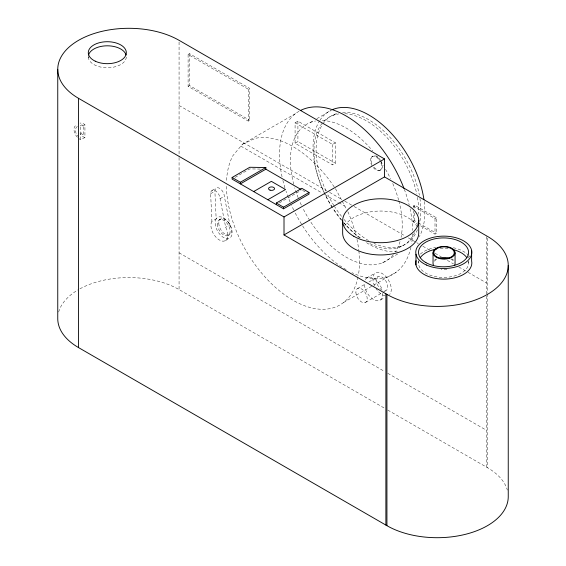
<?xml version="1.0" encoding="UTF-8"?>
<svg xmlns="http://www.w3.org/2000/svg" width="566" height="566" viewBox="0 0 566 566"><rect width="100%" height="100%" fill="white"/><g stroke="black" fill="none" stroke-linecap="round" stroke-linejoin="round"><path stroke-width="0.42" stroke-dasharray="2.83 2.12" d="M211.917 221.363L211.196 222.94A12.013 6.934 60 0 0 220.514 240.578A12.013 6.934 60 0 0 226.761 229.563L225.671 227.299L220.068 198.723A6.672 3.856 60 0 0 215.172 190.664A6.672 3.856 60 0 0 210.637 193.692L211.917 221.363L216.162 218.908L214.889 191.244A6.672 3.856 60 0 1 219.424 188.209A6.672 3.856 60 0 1 224.32 196.275L229.916 224.851L225.671 227.299M295.53 113.61L242.446 144.259L232.966 155.586A94.09 54.322 60 0 0 226.485 182.202M80.223 125.808L81.773 124.881L83.782 125.702L83.782 135.43L81.773 133.93L80.223 131.213M188.103 54.485L189.518 53.664L249.677 88.395L249.677 120.268L248.262 121.089L188.103 86.357L188.103 54.485L248.262 89.216L249.677 88.395M188.103 86.357L189.518 85.537L249.677 120.268M295.084 122.808L297.914 121.174L335.426 142.83L335.426 163.256L332.596 164.89L295.084 143.233L295.084 122.808L332.596 144.464L335.426 142.83M310.09 122.581L313.861 120.402M316.882 118.662L331.23 110.377M333.183 115.301L335.305 114.07M211.896 190.509L216.141 188.054M235.067 177.42L249.811 168.901L260.785 169.085M295.084 143.233L297.914 141.599L335.426 163.256M210.637 193.692L214.889 191.244M220.068 198.723L224.32 196.275M219.24 219.87L220.655 219.056M279.349 202.925L301.084 190.381M228.247 235.477L229.662 234.657M225.41 240.621L229.655 238.166M372.053 156.506L372.761 156.096M373.227 167.472A8.009 4.62 60 0 0 380.062 170.38L380.769 169.97M413.244 207.75L413.244 206.024L414.666 205.21L436.421 217.769L436.421 233.298L435.006 234.119L413.244 221.554L413.244 211.203M413.244 221.554L414.666 220.733L417.666 222.466M413.244 206.024L435.006 218.589L436.421 217.769M399.497 247.215L401.627 245.991M382.531 262.78L397.629 254.063M366.556 278.062L375.046 273.159M357.542 288.533L365.905 283.707M368.94 281.953L378.067 276.682M343.491 302.555L373.065 285.483M373.829 285.045L396.575 271.913M365.544 302.407L382.269 292.749M383.033 292.311L386.076 290.556M380.628 299.881L384.873 297.426M242.446 144.259L255.372 138.323A94.09 54.322 60 0 1 336.254 190.056L341.822 200.435M84.935 124.789L80.535 126.742L80.535 139.54L84.935 137.588L84.935 124.789A8.073 4.662 60 0 0 80.047 123.176M77.521 126.706L76.658 126.961C74.004 129.727 75.964 134.489 78.511 136.696M418.416 222.905L436.421 233.298M179.068 105.474L326.497 190.593M329.561 192.355L341.05 198.991M344.871 201.199L353.283 206.059M354.054 206.498L405.298 236.086M408.362 237.854L416.01 242.269M416.774 242.708L418.302 243.592M422.894 246.245L430.542 250.66M435.134 253.306L441.254 256.844M447.373 260.374L453.493 263.912M458.842 266.996L467.261 271.857M468.025 272.296L486.378 282.901M240.875 146.134L321.969 192.949M325.025 194.718L338.029 202.225M338.801 202.67L344.92 206.201M302.548 190.36L306.149 192.44M179.068 252.811L384.71 371.537M387.767 373.305L486.378 430.238M79.962 288.801A71.068 41.028 0 0 1 179.068 289.58L384.71 408.305M387.767 410.074L487.432 467.658A71.068 41.028 0 0 1 507.327 490.085M342.211 201.156L346.753 209.625M487.432 238.137L487.432 292.87M487.432 293.754L487.432 467.658M486.378 236.595L486.378 295.247M486.378 296.131L486.378 467.007M468.57 256.448L468.57 258.082M468.57 261.351L468.57 262.985M435.006 218.589L435.006 234.119M418.522 261.351L418.522 262.985M414.666 205.21L414.666 208.656M414.666 212.972L414.666 220.733M332.596 144.464L332.596 164.89M297.914 121.174L297.914 141.599M248.262 89.216L248.262 121.089M189.518 53.664L189.518 85.537M179.068 42.075L179.068 156.648M179.068 157.525L179.068 289.58M88.381 56.239L88.381 57.873M58.673 312.007A71.068 41.028 0 0 1 78.568 289.58M344.673 225.947A38.035 21.961 0 0 1 381.93 211.054A38.035 21.961 0 0 1 417.432 227.32M420.34 254.084A28.024 16.181 0 0 1 435.671 247.448M453.309 247.717A28.024 16.181 0 0 1 468.231 255.011M468.811 255.634A28.024 16.181 0 0 1 469.815 256.914M358.03 277.036A94.09 54.322 60 0 1 286.269 295.968A94.09 54.322 60 0 1 226.442 185.69M347.857 211.677A94.09 54.322 60 0 1 356.163 235.866M356.976 239.404A94.09 54.322 60 0 1 358.752 249.903M358.851 250.759A94.09 54.322 60 0 1 358.37 275.281M410.923 247.264A94.09 54.322 60 0 1 351.988 272.706M346.116 269.621A94.09 54.322 60 0 1 294.115 210.793M293.733 210.007A94.09 54.322 60 0 1 291.518 205.274M290.103 202.027A94.09 54.322 60 0 1 286.014 191.188M284.939 187.848A94.09 54.322 60 0 1 282.858 180.299M282.045 176.762A94.09 54.322 60 0 1 299.725 110.872M404.315 189.306A94.09 54.322 60 0 1 409.246 205.217M410.06 208.762A94.09 54.322 60 0 1 412.579 230.475M412.536 233.963A94.09 54.322 60 0 1 411.581 243.854M393.398 254.686A79.077 45.655 60 0 1 302.909 208.33M301.353 205.111A79.077 45.655 60 0 1 299.527 201.029M298.176 197.739A79.077 45.655 60 0 1 294.716 187.77M293.747 184.346A79.077 45.655 60 0 1 315.545 121.004M322.344 120.508A79.077 45.655 60 0 1 372.654 150.938M376.503 155.77A79.077 45.655 60 0 1 380.041 160.666M380.529 161.374A79.077 45.655 60 0 1 383.359 165.711M385.595 169.418A79.077 45.655 60 0 1 390.498 178.637M392.74 183.511A79.077 45.655 60 0 1 398.641 200.159M398.874 201.015A79.077 45.655 60 0 1 401.068 237.366M400.028 241.611A79.077 45.655 60 0 1 395.386 251.955M397.226 251.629A79.077 45.655 60 0 1 365.212 241.859M359.622 237.876A79.077 45.655 60 0 1 343.753 222.686M341.496 219.99A79.077 45.655 60 0 1 332.843 208.04M332.376 207.312A79.077 45.655 60 0 1 319.422 121.067M319.882 120.332A79.077 45.655 60 0 1 331.181 110.193M424.203 201.524A79.077 45.655 60 0 1 419.378 236.623M126.317 57.124A19.018 10.98 0 0 1 106.712 67.757A19.018 10.98 0 0 1 88.296 56.437M468.429 261.478A25.024 14.447 0 0 1 442.888 277.425A25.024 14.447 0 0 1 418.833 260.721M440.277 248.658A25.024 14.447 0 0 1 448.435 248.814M446.899 269.522A11.009 6.353 0 0 1 441.204 269.522M434.518 260.204A11.009 6.353 0 0 1 436.266 258.888M451.838 258.888A11.009 6.353 0 0 1 453.585 260.204M434.518 261.251A10.223 5.901 0 0 1 437.638 258.782M450.777 258.938A10.223 5.901 0 0 1 454.151 262.475M380.769 160.723A8.009 4.62 60 0 1 381.258 169.609A8.009 4.62 60 0 1 373.935 167.062M371.862 163.475A8.009 4.62 60 0 1 373.128 155.926A8.009 4.62 60 0 1 380.409 160.128M380.96 163.001A8.009 4.62 60 0 1 380.062 170.38M372.053 165.753A8.009 4.62 60 0 1 371.883 156.612A8.009 4.62 60 0 1 379.701 160.539M385.213 295.862A13.011 7.514 60 0 1 376.157 288.773M374.536 285.788A13.011 7.514 60 0 1 375.98 272.593A13.011 7.514 60 0 1 388.212 279.689A13.011 7.514 60 0 1 389.606 294.525M382.071 290.16A8.009 4.62 60 0 1 376.935 277.892A8.009 4.62 60 0 1 386.408 281.918A8.009 4.62 60 0 1 383.536 290.783M382.757 293.358A13.011 7.514 60 0 1 373.772 299.697A13.011 7.514 60 0 1 364.398 283.177M365.261 279.654A13.011 7.514 60 0 1 374.006 278.599A13.011 7.514 60 0 1 382.241 290.351M417.453 229.711A74.068 42.761 60 0 1 373.907 243.323M368.558 240.564A74.068 42.761 60 0 1 343.696 219.021M341.517 216.332A74.068 42.761 60 0 1 334.464 206.399M333.99 205.656A74.068 42.761 60 0 1 327.926 194.909M326.03 190.983A74.068 42.761 60 0 1 322.316 124.789M322.79 124.06A74.068 42.761 60 0 1 338.418 113.15M342.579 112.514A74.068 42.761 60 0 1 419.385 195.263M419.93 198.517A74.068 42.761 60 0 1 419.456 223.301M414.609 232.605A74.068 42.761 60 0 1 367.964 242.644M360.443 237.946A74.068 42.761 60 0 1 343.81 222.841M341.574 220.245A74.068 42.761 60 0 1 332.815 208.366M332.341 207.623A74.068 42.761 60 0 1 324.276 192.999M323.908 192.207A74.068 42.761 60 0 1 322.719 122.603M323.823 121.4A74.068 42.761 60 0 1 338.758 113.922M344.807 113.695A74.068 42.761 60 0 1 416.76 194.004M417.411 197.308A74.068 42.761 60 0 1 418.663 214.189M84.935 137.588A8.073 4.662 60 0 1 80.047 133.555M80.535 139.54A7.952 4.592 60 0 1 78.915 138.642M77.344 137.248A7.952 4.592 60 0 1 73.969 129.345A7.952 4.592 60 0 1 77.344 125.348M216.297 218.618L215.448 220.492A12.013 6.934 60 0 0 224.759 238.13A12.013 6.934 60 0 0 231.006 227.108L229.655 224.299A12.013 6.934 60 0 0 216.297 218.618M217.372 223.995A9.006 5.2 60 0 0 226.931 235.88A9.006 5.2 60 0 0 226.931 223.138A9.006 5.2 60 0 0 217.372 223.995M218.787 223.181A9.006 5.2 60 0 0 228.346 235.067A9.006 5.2 60 0 0 228.346 222.325A9.006 5.2 60 0 0 218.787 223.181M355.88 292.197A8.009 4.62 60 0 0 364.377 302.768A8.009 4.62 60 0 0 364.377 291.44A8.009 4.62 60 0 0 355.88 292.197"/><path stroke-width="0.85" d="M276.35 204.659L276.35 203.024L301.834 188.315L309.022 192.468L309.022 194.103L283.545 208.812L232.117 179.118L232.117 177.483L249.811 167.267L265.85 167.536L265.85 169.177L301.062 189.504M232.117 177.483L240.373 182.252L265.85 167.536M265.85 169.177L240.373 183.886L240.373 182.252M253.667 191.563L271.362 181.346L285.512 189.518L267.817 199.734M276.35 203.024L283.545 207.177L309.022 192.468M284.012 216.955L384.512 158.933L384.512 176.91L487.432 236.376A71.068 41.028 0 0 1 487.432 294.398A71.068 41.028 0 0 1 386.932 294.398L284.012 234.932L284.012 216.955L78.568 98.343A71.068 41.028 0 0 1 78.568 40.32A71.068 41.028 0 0 1 179.068 40.32L384.512 158.933M284.012 234.932L384.512 176.91M57.753 69.328L57.753 318.594A71.068 41.028 0 0 0 78.568 347.609L386.932 525.68A71.068 41.028 0 0 0 464.375 534.58A71.068 41.028 0 0 0 508.247 496.672L508.247 265.383M471.627 250.384L471.627 261.011A28.024 16.181 0 0 1 443.475 279.116A28.024 16.181 0 0 1 416.052 260.643M455.064 252.761L455.064 263.381A11.009 6.353 0 0 1 454.689 265.03M433.04 252.761L433.04 263.381A11.009 6.353 0 0 0 433.415 265.03M418.727 220.74L418.727 233.001A38.035 21.961 0 0 1 380.692 254.962A38.035 21.961 0 0 1 342.656 233.001L342.656 220.74M415.968 254.24L415.968 264.867M386.932 294.398L386.932 525.68M385.878 293.747L385.878 525.029M283.545 207.177L283.545 208.812M78.568 98.343L78.568 347.609M300.475 110.483A94.09 54.322 60 0 1 403.997 188.471M332.737 109.507A79.077 45.655 60 0 1 423.955 199.727M88.537 55.008A19.018 10.98 0 0 1 107.285 45.804A19.018 10.98 0 0 1 126.069 54.98M420.184 257.806A25.024 14.447 0 0 1 436.287 249.16M453.118 249.634A25.024 14.447 0 0 1 466.908 257.806M439.916 257.983A10.223 5.901 0 0 1 449.34 258.329M95.265 61.192A19.018 10.98 0 0 0 126.076 54.47A19.018 10.98 0 0 0 100.585 42.422A19.018 10.98 0 0 0 95.265 61.192M353.8 236.27A38.035 21.961 0 0 0 417.432 226.428A38.035 21.961 0 0 0 370.85 199.529A38.035 21.961 0 0 0 353.8 236.27M426.481 265.037A28.024 16.181 0 0 0 471.542 254.608A28.024 16.181 0 0 0 433.372 237.295A28.024 16.181 0 0 0 426.481 265.037M425.851 262.574A25.024 14.447 0 0 0 467.714 256.101A25.024 14.447 0 0 0 437.065 238.406A25.024 14.447 0 0 0 425.851 262.574M436.266 257.254A11.009 6.353 0 0 0 454.689 254.403A11.009 6.353 0 0 0 441.204 246.62A11.009 6.353 0 0 0 436.266 257.254M438.02 257.523A10.223 5.901 0 0 0 454.215 253.391A10.223 5.901 0 0 0 439.916 247.356A10.223 5.901 0 0 0 438.02 257.523M270.053 190.148A3 1.733 0 0 0 274.56 188.648A3 1.733 0 0 0 270.053 187.141A3 1.733 0 0 0 270.053 190.148"/></g></svg>
